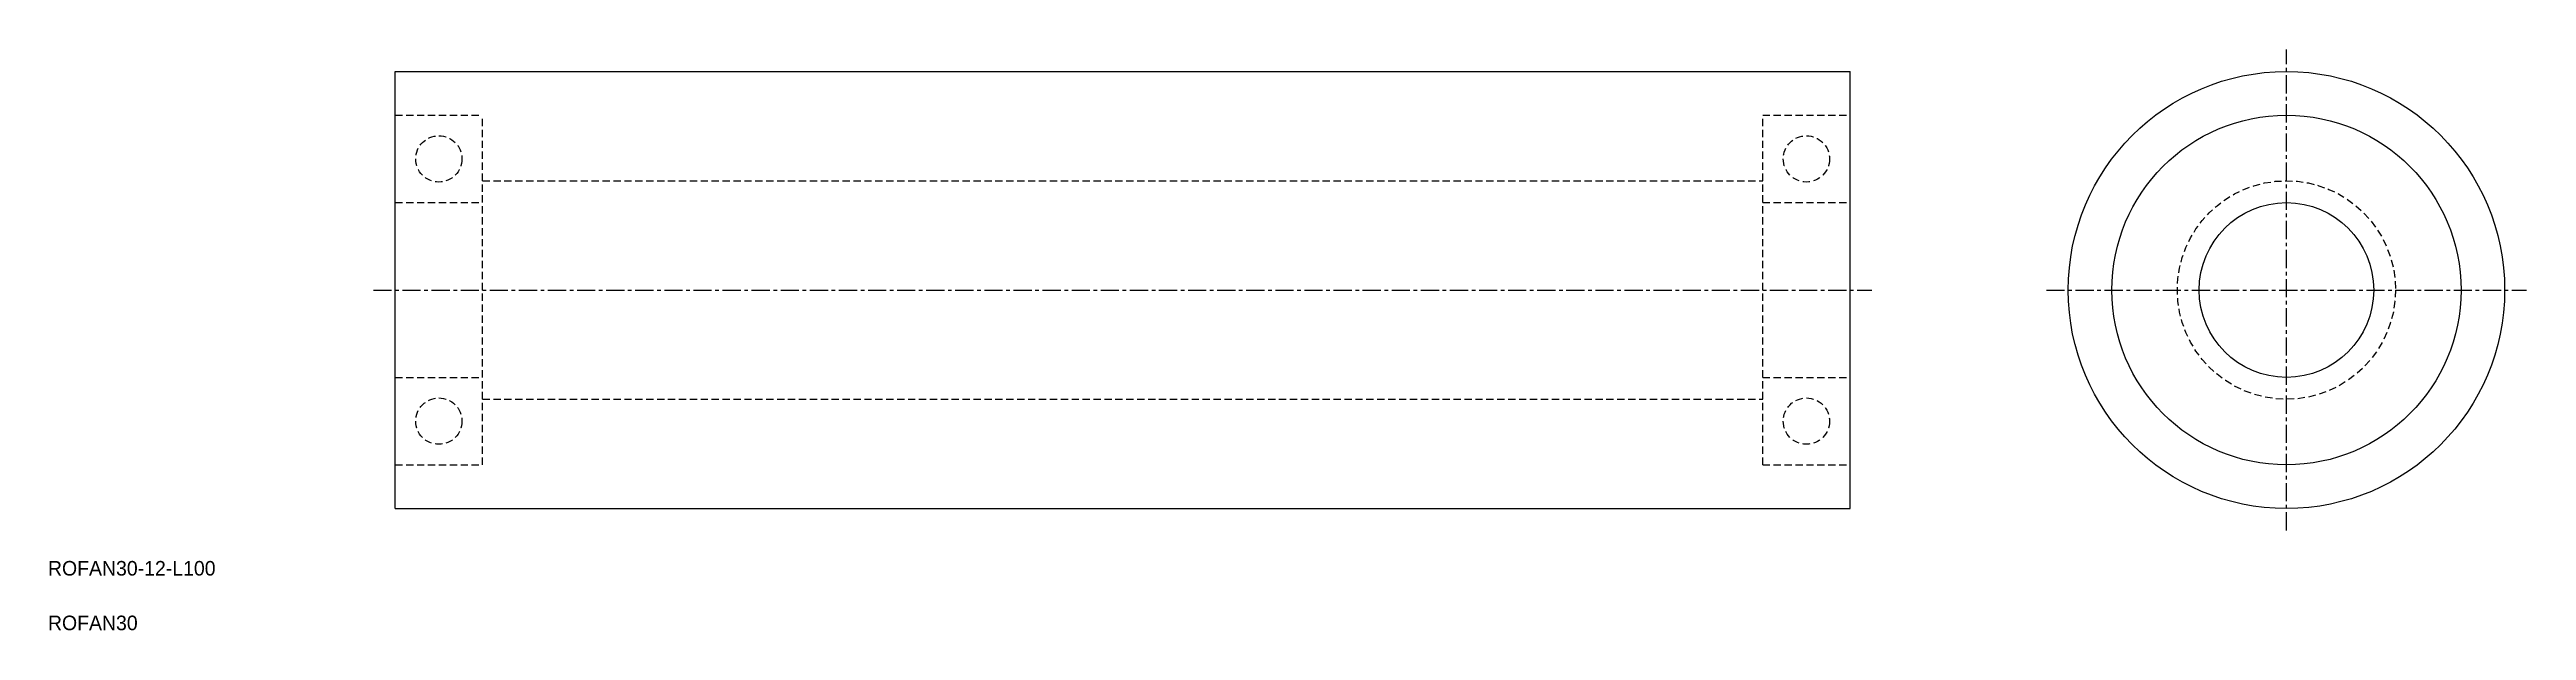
# Model space of a CAD drawing. Extents: x 3 to 173, y 2 to 42.
import ezdxf

# ---------------------------------------------------------------- set-up
doc = ezdxf.new("R2010")
doc.units = 0
doc.linetypes.add('CENTER', pattern=[2, 1.25, -0.25, 0.25, -0.25])
doc.linetypes.add('DASHED', pattern=[0.75, 0.5, -0.25])
doc.layers.get('0').update_dxf_attribs({"linetype": 'CONTINUOUS'})
doc.layers.add('CENTER', color=1, linetype='CENTER')

msp = doc.modelspace()

# ---------------------------------------------------------------- linework, layer by layer
at = {"color": 7, "linetype": 'CONTINUOUS'}
for p, q in [((26.37, 10.85), (26.37, 40.85)), ((26.37, 40.85), (126.37, 40.85)), ((126.37, 10.85), (126.37, 40.85)), ((26.37, 10.85), (126.37, 10.85))]:
    msp.add_line(p, q, dxfattribs=at)
at = {"color": 3, "linetype": 'DASHED'}
for p, q in [((26.37, 37.85), (32.37, 37.85)), ((32.37, 13.85), (32.37, 37.85)), ((120.37, 13.85), (120.37, 37.85)), ((120.37, 37.85), (126.37, 37.85)), ((32.37, 33.35), (120.37, 33.35)), ((26.37, 31.85), (32.37, 31.85)), ((120.37, 31.85), (126.37, 31.85)), ((26.37, 19.85), (32.37, 19.85)), ((120.37, 19.85), (126.37, 19.85)), ((32.37, 18.35), (120.37, 18.35)), ((26.37, 13.85), (32.37, 13.85)), ((120.37, 13.85), (126.37, 13.85))]:
    msp.add_line(p, q, dxfattribs=at)
at = {"color": 7, "linetype": 'CONTINUOUS'}
for radius in [15, 12, 6]:
    msp.add_circle((156.37, 25.85), radius, dxfattribs=at)
at = {"color": 3, "linetype": 'DASHED'}
for centre, radius in [((29.37, 34.85), 1.59), ((123.37, 34.85), 1.59), ((156.37, 25.85), 7.5), ((29.37, 16.85), 1.59), ((123.37, 16.85), 1.59)]:
    msp.add_circle(centre, radius, dxfattribs=at)
at = {"layer": 'CENTER', "color": 1, "linetype": 'CENTER'}
for p, q in [((156.37, 9.35), (156.37, 42.35)), ((24.87, 25.85), (127.87, 25.85)), ((139.87, 25.85), (172.87, 25.85))]:
    msp.add_line(p, q, dxfattribs=at)

# ---------------------------------------------------------------- texts
at = {"color": 7, "linetype": 'CONTINUOUS'}
for s, p in [('ROFAN30-12-L100', (2.5, 6.25)), ('ROFAN30', (2.5, 2.5))]:
    msp.add_text(s, height=1, dxfattribs=at).set_placement(p)

doc.saveas('drawing.dxf')
